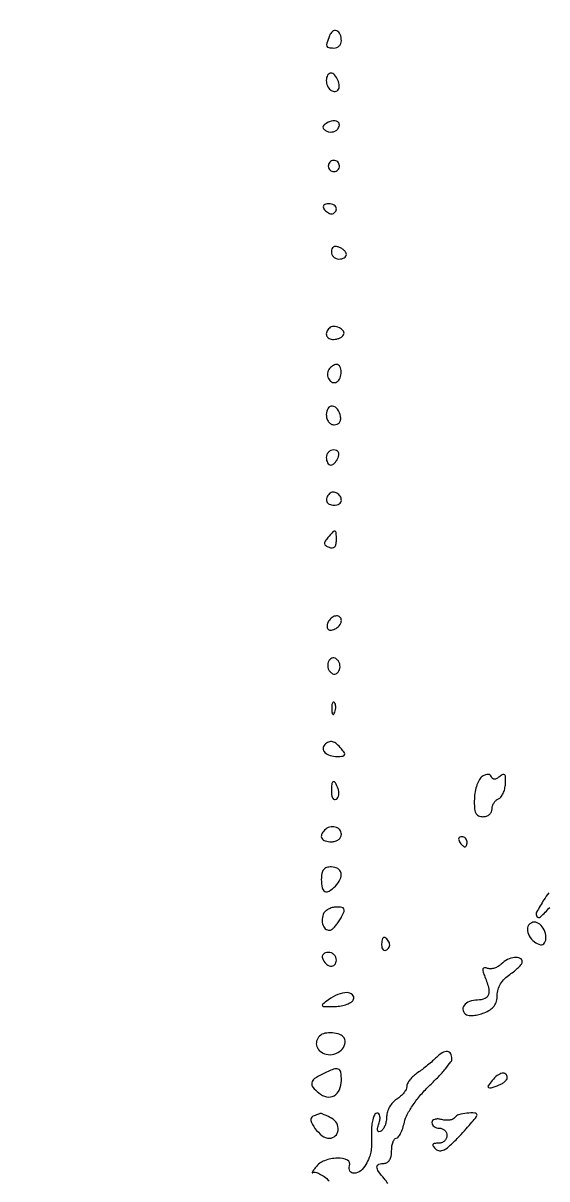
# Model space of a CAD drawing. Extents: x 0 to 4160, y 0 to 3120.
# Drawn here: x 3125.7 to 3229.9, y 1002.9 to 1233 of the extents above; entities that cross this region are included whole.
import ezdxf

# ---------------------------------------------------------------- set-up
doc = ezdxf.new("R2010")
doc.units = 0

msp = doc.modelspace()

# ---------------------------------------------------------------- linework, layer by layer
for points in [[(4159.499279, 606.274193, 0.000001), (4159.667734, 974.478125, 0.000057), (4159.806661, 1380.08378, 0.000034), (4159.883999, 1862.25)], [(757.647081, 3119.740147, 0.000002), (520.492565, 3119.487217, 0.4139)], [(1964.75, 0.149832, 0.000016), (2717.930904, 0.232101, 0.000028), (3351.473438, 0.357111)], [(3230.260449, 1059.83098, 0.023751), (3229.29604, 1058.463431, 0.016871), (3227.842595, 1055.99967, 0.296906), (3227.911438, 1055.11873, 0.443447), (3228.601836, 1055.062829, 0.020314), (3230.45709, 1056.952585, -0.054452)], [(3198.217143, 1002.009218, 0.056528), (3197.528422, 1002.968595, -0.026137), (3196.371485, 1004.389651, -0.15668), (3196.075044, 1005.283568, -0.317913), (3196.442543, 1005.813611, -0.087457), (3197.5, 1006, 0.140575), (3198.11998, 1006.177821, 0.118484), (3198.6, 1006.666667, 0.088208), (3198.90137, 1007.456621, 0.04716), (3199, 1008.5, -0.035021), (3199.067149, 1009.457529, -0.053247), (3199.27041, 1010.265625, -0.069488), (3199.567528, 1010.820573, -0.239551), (3199.920545, 1011, 0.237111), (3200.320937, 1011.201186, 0.042239), (3200.776047, 1011.93503, 0.037715), (3201.205331, 1012.963844, 0.025931), (3201.540212, 1014.183082, -0.068726), (3202.111576, 1015.731781, -0.028041), (3203.280913, 1017.653037, -0.026233), (3204.834475, 1019.674477, -0.024769), (3206.619667, 1021.563127, 0.011734), (3208.29758, 1023.248073, 0.016312), (3209.713277, 1024.838883, 0.012763), (3210.795453, 1026.207435, 0.162289), (3211, 1026.821028, 0.125522), (3210.744256, 1027.823698, 0.251063), (3210.079101, 1028.258883, 0.162683), (3209.080603, 1028.019678, 0.057492), (3207.914951, 1027.091372, -0.016847), (3207.152941, 1026.376205, -0.008811), (3206.159556, 1025.53543, -0.008754), (3205.109408, 1024.708127, -0.013255), (3204.164951, 1024.029241, 0.036758), (3203.336526, 1023.372627, 0.03969), (3202.635954, 1022.617229, 0.04319), (3202.14938, 1021.877941, 0.124581), (3202, 1021.287715, -0.120583), (3201.859035, 1020.711697, -0.047758), (3201.4125, 1020.023336, -0.043665), (3200.765199, 1019.339793, -0.0418), (3200, 1018.767927, 0.06957), (3199.234865, 1018.127164, 0.052368), (3198.5875, 1017.239428, 0.053074), (3198.14757, 1016.252674, 0.078495), (3198, 1015.31847, -0.045838), (3197.918009, 1014.425994, -0.045841), (3197.674779, 1013.563415, -0.049855), (3197.317603, 1012.853399, -0.113359), (3196.892866, 1012.433788, -0.113869), (3196.462349, 1012.287857, -0.359143), (3196.226959, 1012.445308, -0.128686), (3196.209117, 1012.944965, -0.021768), (3196.460254, 1013.874771, 0.038683), (3196.661549, 1014.734463, 0.084065), (3196.651372, 1015.41022, 0.139999), (3196.440206, 1015.835379, 0.210954), (3196.067388, 1016, 0.268266), (3195.656385, 1015.762383, 0.056663), (3195.313545, 1014.971875, 0.045159), (3195.077524, 1013.840987, 0.028881), (3195, 1012.5, -0.00458), (3194.97299, 1009.551108, -0.037041), (3194.848279, 1008.204794, -0.059511), (3194.539291, 1007.1513, -0.021808), (3193.866204, 1005.75, -0.104972), (3192.835899, 1004.528202, -0.146982), (3191.512321, 1004.016097, -0.296604), (3190.705439, 1004.45625, -0.218676), (3190.638374, 1005.5, 0.390531), (3190.188502, 1006.632162, 0.121861), (3188.230881, 1007.040033, 0.079177), (3185.638149, 1006.527571, 0.142028), (3183.905412, 1005.25, 0.008933), (3183.435398, 1004.612661, 0.037007), (3183.188165, 1004.203547, 0.463078), (3183.222755, 1004.121218, 0.254667), (3183.344686, 1004.145052, -0.244065), (3183.80603, 1004.244832, -0.049893), (3184.610924, 1003.936827, -0.042149), (3185.571006, 1003.348955, -0.028442), (3186.561719, 1002.530381, -0.012728)]]:
    msp.add_lwpolyline(points, format="xyb")
for points in [[(3186.604785, 1230.412469, 0.013508), (3186.088356, 1228.949722, 0.168495), (3186.100798, 1228.37044, 0.274229), (3186.465977, 1228.075031, 0.036233), (3187.5, 1228, 0.095012), (3188.072549, 1228.109789, 0.096907), (3188.559375, 1228.423289, 0.098834), (3188.885271, 1228.891133, 0.103216), (3189, 1229.440983, 0.095101), (3188.756002, 1230.712218, 0.204328), (3188.065829, 1231.406584, 0.270599), (3187.247193, 1231.28853, 0.13395)], [(3186, 1221.559017, 0.09848), (3186.213704, 1220.484534, 0.119858), (3186.817565, 1219.658465, 0.164168), (3187.58897, 1219.354327, 0.211971), (3188.291619, 1219.624952, 0.218914), (3188.58367, 1220.414306, 0.079214), (3188.298867, 1221.605117, 0.079209), (3187.65787, 1222.648401, 0.218838), (3186.893011, 1223, 0.15858), (3186.552406, 1222.889187, 0.097032), (3186.262322, 1222.576711, 0.078855), (3186.066453, 1222.110074, 0.060079)], [(3186.095492, 1213.059017, 0.040088), (3185.505984, 1212.625842, 0.198204), (3185.324824, 1212.265303, 0.224971), (3185.460944, 1211.912566, 0.051636), (3185.98037, 1211.512132, 0.09172), (3186.511839, 1211.305599, 0.07681), (3187.117308, 1211.284763, 0.076613), (3187.702269, 1211.447819, 0.090402), (3188.174265, 1211.774265, 0.167068), (3188.588475, 1212.62237, 0.293102), (3188.26331, 1213.30072, 0.180453), (3187.272268, 1213.498017, 0.098573)], [(3186.552786, 1205.08541, 0.099038), (3186.401684, 1204.679226, 0.097945), (3186.417584, 1204.244476, 0.097945), (3186.597789, 1203.848514, 0.099038), (3186.91459, 1203.552786, 0.099038), (3187.320774, 1203.401684, 0.097945), (3187.755524, 1203.417584, 0.097945), (3188.151486, 1203.597789, 0.099038), (3188.447214, 1203.91459, 0.099038), (3188.598316, 1204.320774, 0.097945), (3188.582416, 1204.755524, 0.097945), (3188.402211, 1205.151486, 0.099038), (3188.08541, 1205.447214, 0.099038), (3187.679226, 1205.598316, 0.097945), (3187.244476, 1205.582416, 0.097945), (3186.848514, 1205.402211, 0.099038)], [(3185.5, 1196, 0.06081), (3185.806203, 1195.617485, 0.051032), (3186.2129, 1195.29375, 0.053229), (3186.653442, 1195.073302, 0.089642), (3187.059017, 1195, 0.105429), (3187.418051, 1195.076556, 0.099231), (3187.723586, 1195.29375, 0.096318), (3187.928382, 1195.618268, 0.092995), (3188, 1196, 0.153634), (3187.879982, 1196.381379, 0.097988), (3187.542039, 1196.70625, 0.080552), (3187.037096, 1196.925455, 0.062283), (3186.440983, 1197, 0.066118), (3185.889346, 1196.926733, 0.138808), (3185.521475, 1196.70625, 0.191142), (3185.392057, 1196.379648, 0.139169)], [(3187, 1187.468615, 0.10122), (3187.114629, 1186.908181, 0.098432), (3187.440625, 1186.431406, 0.097416), (3187.927495, 1186.112001, 0.096899), (3188.5, 1186, 0.057609), (3189.073715, 1186.066322, 0.076852), (3189.559375, 1186.262322, 0.095748), (3189.884842, 1186.552359, 0.164455), (3190, 1186.893011, 0.13875), (3189.891374, 1187.276919, 0.061199), (3189.559375, 1187.692784, 0.053891), (3189.073796, 1188.075237, 0.048303), (3188.5, 1188.361626, 0.075244), (3187.885039, 1188.496694, 0.151899), (3187.407358, 1188.382077, 0.166113), (3187.106211, 1188.027855, 0.094119)], [(3186.597766, 1172.264432, 0.099868), (3186.076305, 1171.479385, 0.1881), (3186.06477, 1170.729833, 0.197274), (3186.559036, 1170.195016, 0.10924), (3187.440983, 1170, 0.055887), (3188.033219, 1170.066404, 0.049696), (3188.621201, 1170.262969, 0.052635), (3189.118313, 1170.552309, 0.096533), (3189.435239, 1170.895215, 0.305994), (3189.405635, 1171.629069, 0.122354), (3188.593121, 1172.303893, 0.101767), (3187.443943, 1172.593354, 0.210351)], [(3186.5, 1164, 0.144545), (3186.228407, 1163.005022, 0.137775), (3186.532901, 1162.000994, 0.173073), (3187.249279, 1161.445281, 0.22115), (3188.069098, 1161.542705, 0.159216), (3188.740337, 1162.337303, 0.09745), (3188.975841, 1163.552855, 0.119333), (3188.719488, 1164.598328, 0.280205), (3188.059017, 1165, 0.089642), (3187.653442, 1164.926698, 0.053229), (3187.2129, 1164.70625, 0.051032), (3186.806203, 1164.382515, 0.06081)], [(3186, 1155.083333, 0.066422), (3186.111401, 1154.248452, 0.09567), (3186.438799, 1153.58104, 0.111791), (3186.945354, 1153.15323, 0.12024), (3187.573324, 1153, 0.099154), (3188.179808, 1153.121465, 0.133817), (3188.619304, 1153.46353, 0.126354), (3188.840365, 1153.99829, 0.083236), (3188.823324, 1154.667134, 0.100818), (3188.230213, 1156.099763, 0.210781), (3187.229205, 1156.729914, 0.297834), (3186.357221, 1156.327282, 0.14074)], [(3186, 1146.5, 0.057609), (3186.066322, 1145.926285, 0.076852), (3186.262322, 1145.440625, 0.095748), (3186.552359, 1145.115158, 0.164455), (3186.893011, 1145, 0.13875), (3187.276919, 1145.108626, 0.061199), (3187.692784, 1145.440625, 0.053891), (3188.075237, 1145.926204, 0.048303), (3188.361626, 1146.5, 0.075244), (3188.496694, 1147.114961, 0.151899), (3188.382077, 1147.592642, 0.166113), (3188.027855, 1147.893789, 0.094119), (3187.468615, 1148, 0.10122), (3186.908181, 1147.885371, 0.098432), (3186.431406, 1147.559375, 0.097416), (3186.112001, 1147.072505, 0.096899)], [(3186.63948, 1139.306147, 0.094876), (3186.086489, 1138.491235, 0.1934), (3186.067517, 1137.730754, 0.202875), (3186.575357, 1137.193711, 0.103624), (3187.5, 1137, 0.06085), (3188.073598, 1137.070066, 0.079459), (3188.559375, 1137.276414, 0.097386), (3188.8846, 1137.582093, 0.156819), (3189, 1137.940983, 0.139398), (3188.764316, 1138.769921, 0.123736), (3188.119339, 1139.396031, 0.139481), (3187.316568, 1139.598585, 0.191124)], [(3186.294547, 1130.551857, 0.034878), (3185.743496, 1129.828666, 0.179432), (3185.632334, 1129.345882, 0.218979), (3185.870196, 1128.966427, 0.053377), (3186.544547, 1128.621279, 0.093914), (3187.177407, 1128.506688, 0.192689), (3187.636095, 1128.694624, 0.149692), (3187.913433, 1129.197444, 0.051763), (3188, 1130.031385, 0.010613), (3187.967764, 1131.549955, 0.318163), (3187.74581, 1131.836814, 0.284714), (3187.376964, 1131.739268, 0.009165)], [(3186.458881, 1113.933469, 0.055289), (3186.246476, 1113.485906, 0.063671), (3186.150101, 1113.023485, 0.073797), (3186.178227, 1112.616664, 0.143229), (3186.333333, 1112.333333, 0.245171), (3187.010153, 1112.120596, 0.09984), (3187.935284, 1112.48511, 0.089687), (3188.724195, 1113.224864, 0.161033), (3189, 1114.059017, 0.206886), (3188.714394, 1114.719722, 0.203785), (3188.034956, 1114.969816, 0.139607), (3187.163143, 1114.674324, 0.103622)], [(3186.5, 1106, 0.093176), (3186.298118, 1105.476023, 0.077007), (3186.281199, 1104.876926, 0.076381), (3186.446886, 1104.29624, 0.088981), (3186.774265, 1103.825735, 0.06978), (3187.257119, 1103.461657, 0.15302), (3187.705698, 1103.369302, 0.156529), (3188.119849, 1103.549884, 0.074012), (3188.5, 1104, 0.093176), (3188.701882, 1104.523977, 0.077007), (3188.718801, 1105.123074, 0.076381), (3188.553114, 1105.70376, 0.088981), (3188.225735, 1106.174265, 0.06978), (3187.742881, 1106.538343, 0.15302), (3187.294302, 1106.630698, 0.156529), (3186.880151, 1106.450116, 0.074012)], [(3187.078947, 1096.416667, 0.018894), (3187.137993, 1095.670344, 0.168741), (3187.279315, 1095.37858, 0.470617), (3187.461564, 1095.395823, 0.054073), (3187.683114, 1095.8125, 0.051402), (3187.839148, 1096.359369, 0.05415), (3187.876576, 1096.916927, 0.060344), (3187.797407, 1097.402231, 0.126455), (3187.604167, 1097.729167, 0.296942), (3187.385309, 1097.77538, 0.208169), (3187.200665, 1097.592839, 0.077125), (3187.089945, 1097.112848, 0.028489)], [(3185.693853, 1089.36052, 0.202767), (3185.371817, 1088.566465, 0.201874), (3185.716482, 1087.780378, 0.122293), (3186.745708, 1087.196792, 0.068214), (3188.181462, 1087, 0.022584), (3189.272437, 1087.049302, 0.250274), (3189.625333, 1087.280909, 0.278202), (3189.608008, 1087.682151, 0.026729), (3189, 1088.5, 0.039818), (3188.047134, 1089.478124, 0.116587), (3187.220678, 1089.915508, 0.161693), (3186.453606, 1089.864822, 0.100033)], [(3187, 1079.940983, 0.045552), (3187.068264, 1079.193244, 0.099152), (3187.280921, 1078.660421, 0.177225), (3187.594852, 1078.42542, 0.214542), (3187.956326, 1078.473008, 0.126981), (3188.279146, 1078.809536, 0.081026), (3188.466258, 1079.321649, 0.072258), (3188.493102, 1079.926665, 0.066719), (3188.349337, 1080.532025, 0.027681), (3187.794126, 1081.769457, 0.395517), (3187.377209, 1081.917133, 0.275668), (3187.063011, 1081.476999, 0.020503)], [(3217.038083, 1083.027965, 0.125956), (3216.46767, 1082.433127, 0.043511), (3215.970906, 1081.340978, 0.039925), (3215.611178, 1079.989297, 0.036799), (3215.458045, 1078.560011, 0.021263), (3215.475123, 1076.733968, 0.099415), (3215.734038, 1075.720194, 0.177042), (3216.277482, 1075.191, 0.105807), (3217.169961, 1075, 0.082292), (3217.868901, 1075.115818, 0.09235), (3218.462426, 1075.449844, 0.100643), (3218.859291, 1075.947288, 0.118752), (3219, 1076.531385, -0.07476), (3219.093424, 1077.152719, -0.064457), (3219.367188, 1077.754052, -0.06681), (3219.772079, 1078.245252, -0.095554), (3220.25, 1078.543201, 0.137259), (3220.739996, 1078.907834, 0.055864), (3221.175843, 1079.624142, 0.04964), (3221.497913, 1080.546895, 0.044694), (3221.646488, 1081.548353, 0.018021), (3221.674234, 1082.814, 0.166196), (3221.492094, 1083.323227, 0.351122), (3221.130084, 1083.405156, 0.060058), (3220.493734, 1082.9948, -0.041535), (3219.90663, 1082.584723, -0.12186), (3219.436557, 1082.447435, -0.192458), (3219.085943, 1082.570922, -0.130903), (3218.847246, 1082.926216, 0.145197), (3218.597676, 1083.276079, 0.152827), (3218.202735, 1083.424506, 0.105559), (3217.671685, 1083.341986, 0.047853)], [(3185.666667, 1072.333333, 0.095046), (3185.06796, 1071.450414, 0.235594), (3185.110821, 1070.691245, 0.19625), (3185.776516, 1070.170234, 0.069236), (3187, 1070, 0.072314), (3187.769411, 1070.111864, 0.08892), (3188.416667, 1070.4375, 0.10214), (3188.846791, 1070.924246, 0.130775), (3189, 1071.5, 0.180027), (3188.66229, 1072.407543, 0.154548), (3187.790057, 1072.944294, 0.133222), (3186.659362, 1072.921784, 0.125809)], [(3212.5, 1070, 0.029505), (3212.768994, 1069.617226, 0.035638), (3213.066025, 1069.29375, 0.038439), (3213.34829, 1069.065539, 0.151918), (3213.559017, 1069, 0.210953), (3213.727648, 1069.07446, 0.081139), (3213.870461, 1069.29375, 0.061769), (3213.967655, 1069.617151, 0.042167), (3214, 1070, 0.105053), (3213.918938, 1070.381556, 0.099167), (3213.688914, 1070.70625, 0.09642), (3213.345238, 1070.923877, 0.093332), (3212.940983, 1071, 0.108972), (3212.586039, 1070.921712, 0.182303), (3212.3746, 1070.70625, 0.161196), (3212.343488, 1070.3821, 0.082592)], [(3185, 1062.5, 0.046109), (3185.154191, 1060.831536, 0.24255), (3185.700955, 1060.127353, 0.259441), (3186.55893, 1060.190113, 0.051217), (3187.8, 1061.2, 0.080533), (3188.763824, 1062.536797, 0.169458), (3188.925419, 1063.790071, 0.216747), (3188.280458, 1064.666547, 0.128073), (3187, 1065, 0.07578), (3186.064742, 1064.857434, 0.149477), (3185.45, 1064.4375, 0.124434), (3185.106468, 1063.682766, 0.044917)], [(3185.380002, 1055.547887, 0.100218), (3185.163585, 1054.261208, 0.119842), (3185.49261, 1053.080061, 0.176157), (3186.213463, 1052.458161, 0.233267), (3187.063721, 1052.539382, 0.067125), (3187.489874, 1052.889401, 0.02147), (3188.023037, 1053.5145, 0.02099), (3188.563436, 1054.269408, 0.021982), (3189.029806, 1055.055694, 0.027631), (3189.523655, 1056.115265, 0.220068), (3189.496136, 1056.640671, 0.242705), (3189.083962, 1056.928155, 0.03322), (3188.003799, 1057, 0.064856), (3187.172095, 1056.891662, 0.061682), (3186.380599, 1056.573442, 0.066366), (3185.746541, 1056.103308, 0.108885)], [(3226, 1052.622445, 0.135708), (3226.367662, 1051.292784, 0.088028), (3227.420115, 1050.080986, 0.11757), (3228.602717, 1049.515565, 0.317338), (3229.414217, 1049.8612, 0.156787), (3229.710068, 1051.057036, 0.096745), (3229.332299, 1052.469148, 0.100145), (3228.467826, 1053.597118, 0.181262), (3227.393011, 1054, 0.097904), (3226.861362, 1053.894891, 0.097671), (3226.409197, 1053.595343, 0.098207), (3226.106403, 1053.14815, 0.100184)], [(3197, 1049.440983, 0.067432), (3197.074611, 1048.890269, 0.140899), (3197.298542, 1048.524436, 0.190788), (3197.63036, 1048.397824, 0.136093), (3198.016312, 1048.510081, 0.090427), (3198.360589, 1048.820631, 0.095498), (3198.565079, 1049.22714, 0.099685), (3198.598899, 1049.665803, 0.108373), (3198.457295, 1050.069098, 0.050477), (3197.86686, 1050.838655, 0.315493), (3197.407182, 1050.933879, 0.25701), (3197.085158, 1050.519563, 0.039415)], [(3185.229167, 1046.8125, 0.113253), (3185.877068, 1045.749304, 0.165501), (3186.846361, 1045.257027, 0.244413), (3187.653027, 1045.540134, 0.190724), (3188, 1046.416667, 0.099038), (3187.879125, 1047.020927, 0.097945), (3187.534896, 1047.534896, 0.097945), (3187.020927, 1047.879125, 0.099038), (3186.416667, 1048, 0.077096), (3185.841384, 1047.910766, 0.119977), (3185.414714, 1047.651172, 0.144529), (3185.204183, 1047.264262, 0.134046)], [(3220.8125, 1045.669643, -0.063651), (3220.199542, 1045.195622, -0.056274), (3219.461562, 1044.867203, -0.059369), (3218.715756, 1044.725563, -0.09802), (3218.081722, 1044.806093, 0.066777), (3217.462347, 1044.92418, 0.311578), (3217.168713, 1044.744534, 0.177303), (3217.138004, 1044.284784, 0.025873), (3217.451737, 1043.38645, -0.02942), (3218.260358, 1041.017252, -0.136383), (3218.258915, 1039.584542, -0.232228), (3217.545348, 1038.784723, -0.096791), (3216.088317, 1038.5, 0.085002), (3214.487572, 1038.225886, 0.145956), (3213.401821, 1037.435815, 0.23436), (3213.211553, 1036.454232, 0.189281), (3213.863298, 1035.584487, 0.129775), (3214.408226, 1035.418624, 0.036245), (3215.306588, 1035.450169, 0.033975), (3216.355793, 1035.636198, 0.029988), (3217.416084, 1035.968095, 0.051712), (3218.597126, 1036.563062, 0.090921), (3219.39361, 1037.307044, 0.096184), (3219.846616, 1038.253656, 0.063728), (3220, 1039.452196, -0.072673), (3220.168718, 1040.606868, -0.06336), (3220.663525, 1041.724677, -0.059761), (3221.455821, 1042.739948, -0.052226), (3222.5, 1043.591957, 0.022966), (3223.457217, 1044.283979, 0.029533), (3224.265625, 1045.008805, 0.0301), (3224.848225, 1045.672224, 0.166628), (3225, 1046.11501, 0.296499), (3224.562551, 1046.787849, 0.131701), (3223.469875, 1046.959631, 0.087473), (3222.043406, 1046.548733, 0.082797)], [(3186.44113, 1038.568, 0.012214), (3185.279044, 1037.666064, 0.433879), (3185.258275, 1037.35938, 0.20921), (3185.657951, 1037.186993, 0.005149), (3187.700872, 1037.218783, 0.038846), (3188.963969, 1037.349996, 0.046639), (3190.113575, 1037.673581, 0.053192), (3190.996849, 1038.126564, 0.157338), (3191.419487, 1038.650783, 0.30899), (3191.201832, 1039.568122, 0.191048), (3190.123466, 1039.975154, 0.092043), (3188.294817, 1039.604095, 0.06304)], [(3184.666667, 1031.333333, 0.126674), (3184.068071, 1030.319593, 0.157763), (3184.102416, 1029.231719, 0.143795), (3184.783776, 1028.297487, 0.100145), (3185.963232, 1027.719866, 0.132057), (3187.51953, 1027.730473, 0.117502), (3188.93997, 1028.512637, 0.140067), (3189.697306, 1029.733589, 0.210648), (3189.527073, 1030.956195, 0.167748), (3188.680657, 1031.647434, 0.068854), (3187.212875, 1031.967854, 0.068104), (3185.688808, 1031.878503, 0.148794)], [(3185.25, 1023.779505, 0.036305), (3183.658731, 1022.86428, 0.196624), (3183.117295, 1022.052073, 0.22534), (3183.337162, 1021.16742, 0.047836), (3184.487265, 1020.010569, 0.121111), (3186.052781, 1019.251101, 0.179229), (3187.547283, 1019.467909, 0.166463), (3188.616346, 1020.633714, 0.103425), (3189, 1022.468615, 0.037381), (3188.87263, 1024.169904, 0.278118), (3188.376465, 1024.768653, 0.181913), (3187.436206, 1024.746461, 0.016472)], [(3219, 1022.5, 0.022736), (3218.20992, 1021.45477, 0.425932), (3218.285016, 1021.090894, 0.224183), (3218.799553, 1021.028392, 0.011554), (3220.418213, 1021.606989, 0.045844), (3221.023355, 1021.905323, 0.052351), (3221.53535, 1022.297997, 0.059761), (3221.886229, 1022.720929, 0.144282), (3222, 1023.106989, 0.217383), (3221.699252, 1023.766045, 0.232619), (3221.017369, 1023.945598, 0.115644), (3220.02193, 1023.489188, 0.05453)], [(3183.313124, 1015.358761, 0.392456), (3182.922422, 1014.52037, 0.084313), (3183.733772, 1012.962325, 0.066192), (3185.197763, 1011.484004, 0.16602), (3186.615252, 1011, 0.189115), (3187.781499, 1011.457469, 0.181925), (3188.349517, 1012.594627, 0.155205), (3188.063885, 1013.971053, 0.142665), (3187.028503, 1014.984746, 0.009445), (3186.278804, 1015.367935, 0.013332), (3185.595984, 1015.678578, 0.009469), (3185.021437, 1015.908964, 0.153037), (3184.815741, 1015.921053, 0.024886), (3184.628557, 1015.864219, 0.003385), (3184.244104, 1015.723314, 0.00389), (3183.790691, 1015.549609, 0.003274)], [(3211.558021, 1015.09388, -0.15438), (3211.198685, 1014.78447, -0.064046), (3210.575304, 1014.607491, -0.054994), (3209.805232, 1014.577577, -0.046215), (3208.999004, 1014.710511, 0.049856), (3208.224988, 1014.832365, 0.086541), (3207.580515, 1014.757183, 0.126681), (3207.158725, 1014.503889, 0.196983), (3207, 1014.116631, 0.133328), (3207.115603, 1013.69081, 0.100509), (3207.440625, 1013.32801, 0.087528), (3207.926814, 1013.083904, 0.072803), (3208.5, 1013, -0.099038), (3209.072457, 1012.885486, -0.097945), (3209.559375, 1012.559375, -0.097945), (3209.885486, 1012.072457, -0.099038), (3210, 1011.5, -0.112571), (3209.869518, 1010.927792, -0.100188), (3209.500625, 1010.440625, -0.094267), (3208.949123, 1010.113775, -0.086974), (3208.3, 1010, 0.029302), (3207.489678, 1009.952472, 0.263114), (3207.212994, 1009.75, 0.277574), (3207.251975, 1009.418407, 0.031727), (3207.770819, 1008.829181, 0.188056), (3208.533326, 1008.494478, 0.136448), (3209.44521, 1008.707379, 0.06402), (3210.663631, 1009.592863, 0.014587), (3212.470819, 1011.400383, 0.00534), (3213.823342, 1012.865511, 0.008129), (3214.963303, 1014.169145, 0.003733), (3215.900806, 1015.294018, 0.173544), (3216, 1015.571202, 0.397497), (3215.576651, 1016.01958, 0.041137), (3213.985988, 1015.980094, 0.040095), (3212.321113, 1015.664747, 0.189697)]]:
    msp.add_lwpolyline(points, format="xyb", close=True)

doc.saveas('drawing.dxf')
